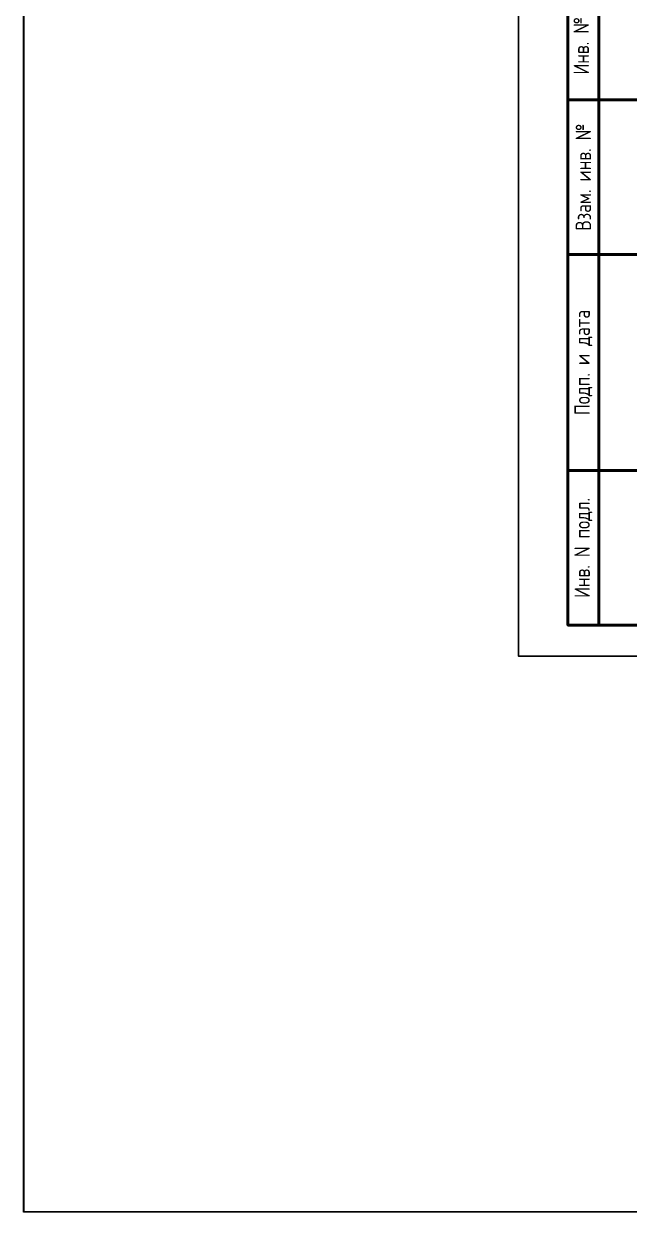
# Model space of a CAD drawing. Header units: millimetres. Extents: x -920 to 3495, y -90 to 589.
# Drawn here: x -920 to -822.1, y -90 to 102.3 of the extents above; entities that cross this region are included whole.
import ezdxf

# ---------------------------------------------------------------- set-up
doc = ezdxf.new("R2010")
doc.units = ezdxf.units.MM
doc.styles.add('Gost_type_A', font='GOST_A.TTF')

# ---------------------------------------------------------------- blocks, each defined once
blk = doc.blocks.new('Штамп левый нижний')
at = {"lineweight": 50}
for points in [[(-12, 145), (-7, 145), (-7, 110), (-12, 110)], [(-7, 145), (0, 145), (0, 110), (-7, 110)], [(-12, 110), (-7, 110), (-7, 85), (-12, 85)], [(-7, 110), (0, 110), (0, 85), (-7, 85)], [(-12, 85), (-7, 85), (-7, 60), (-12, 60)], [(-7, 85), (0, 85), (0, 60), (-7, 60)], [(-12, 60), (-7, 60), (-7, 25), (-12, 25)], [(-7, 60), (0, 60), (0, 25), (-7, 25)], [(-12, 25), (-7, 25), (-7, 0), (-12, 0)], [(-7, 25), (0, 25), (0, 0), (-7, 0)]]:
    blk.add_lwpolyline(points, close=True, dxfattribs=at)
at = {"char_height": 2.5, "attachment_point": 5, "rotation": 90, "style": 'Gost_type_A'}
for s, insert, width in [('Подп. и дата', (-9.5, 127.5), 35), ('Инв. № дубл.', (-9.5, 97.5), 25), ('Взам. инв. №', (-9.5, 72.5), 25), ('Подп. и дата', (-9.5, 42.5), 35), ('Инв. N подл.', (-9.5, 12.5), 25)]:
    blk.add_mtext(s, dxfattribs=dict(at, insert=insert, width=width))
blk = doc.blocks.new('Формат_А4')
blk.add_lwpolyline([(0, 297), (0, 0), (-210, 0), (-210, 297)], close=True)

msp = doc.modelspace()

# ---------------------------------------------------------------- linework, layer by layer
at = {"color": 94, "lineweight": 30}
msp.add_lwpolyline([(-920, 586), (3495, 589), (3495, -87), (-920, -90)], close=True, dxfattribs=at)

# ---------------------------------------------------------------- block references
at = {"color": 1}
for name, p in [('Формат_А4', (-630, 0)), ('Штамп левый нижний', (-820, 5))]:
    msp.add_blockref(name, p, dxfattribs=at)

doc.saveas('drawing.dxf')
